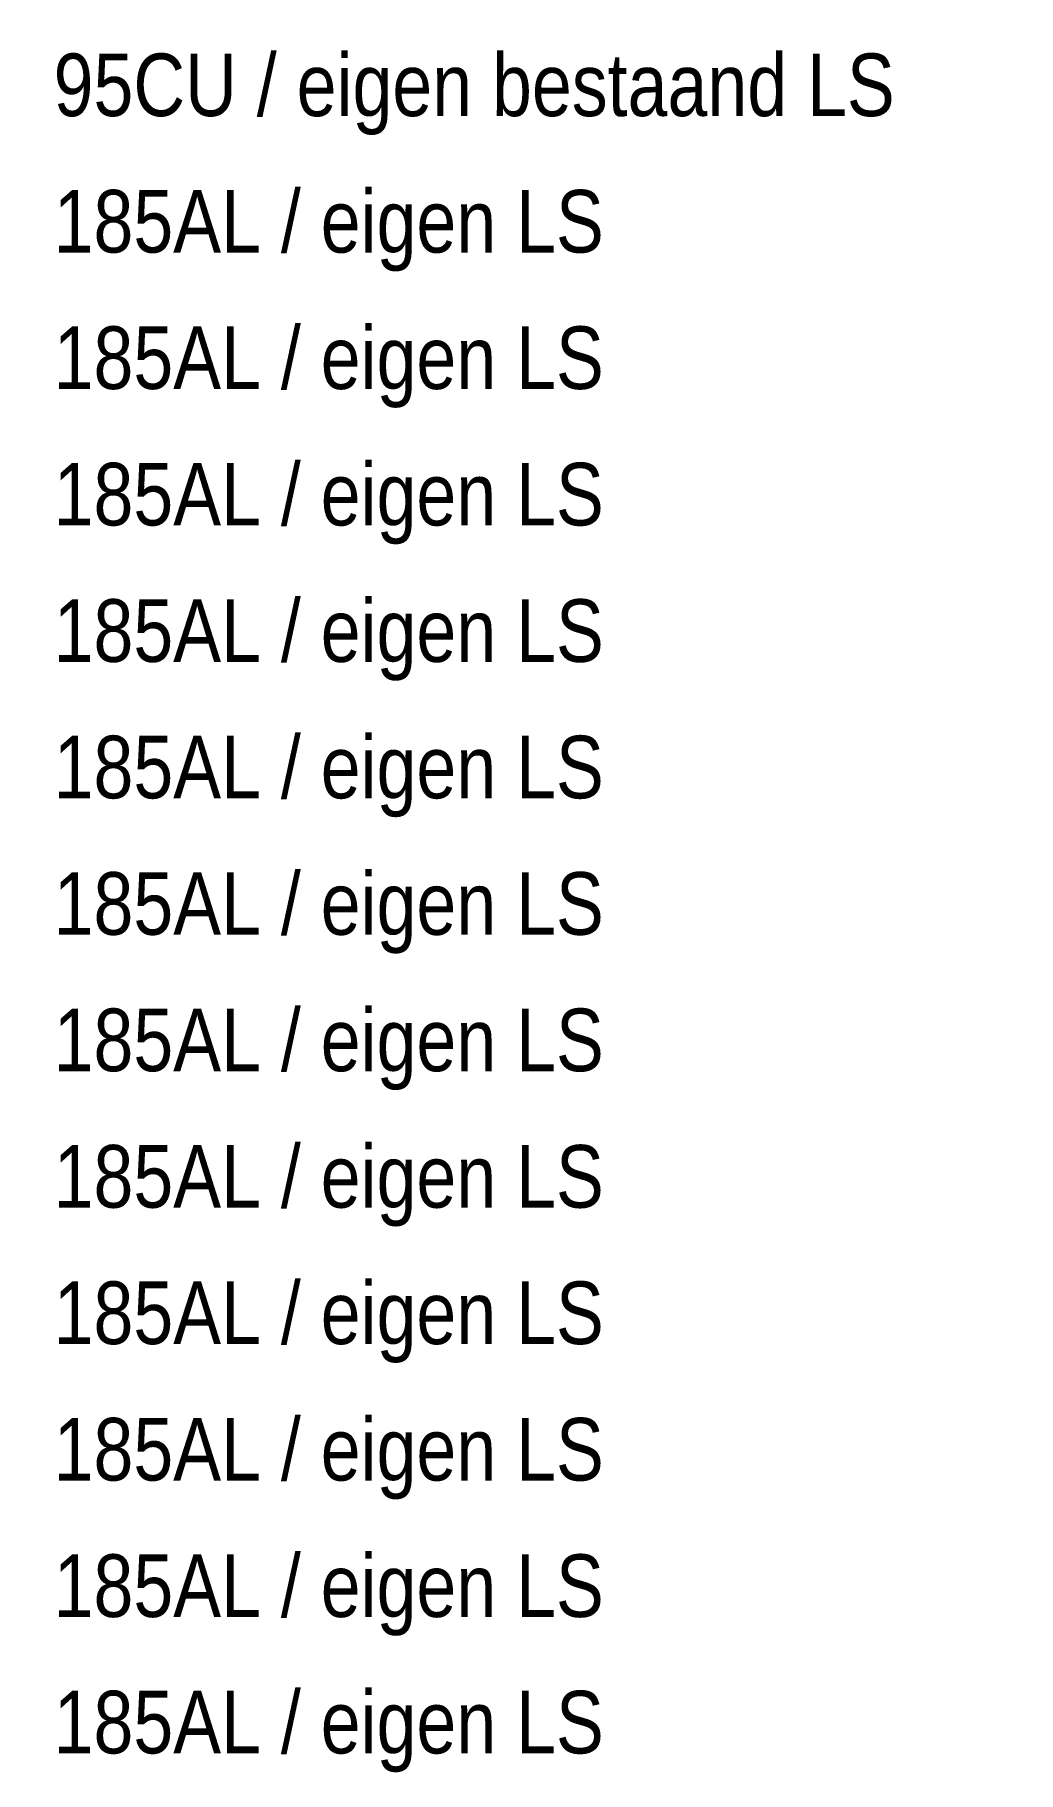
# Model space of a CAD drawing. Extents: x -2 to 35, y -6.8 to 5.7.
# Drawn here: x -2.04 to 5.03, y -6.76 to 5.74 of the extents above.
import ezdxf

# ---------------------------------------------------------------- set-up
doc = ezdxf.new("R2010")
doc.units = 0
doc.header["$MEASUREMENT"] = 0
doc.linetypes.add('DASHED', pattern=[0.75, 0.5, -0.25])
for name, color, linetype, lineweight in [('01 - Bestaande kabel', 125, 'Continuous', 0), ('Aansluiting LS K01', 120, 'DASHED', 0), ('Aansluiting LS K02', 52, 'DASHED', 0), ('Aansluiting LS K03', 5, 'DASHED', 0), ('Aansluiting LS K06', 30, 'DASHED', 0), ('Aansluiting LS K07', 252, 'DASHED', 0), ('Aansluiting LS K08', 244, 'DASHED', 0), ('Aansluiting LS K09', 104, 'DASHED', 0), ('Aansluiting LS K10', 1, 'DASHED', 0), ('Aansluiting LS K11', 190, 'DASHED', 0), ('Aansluiting LS K12', 201, 'DASHED', 0)]:
    doc.layers.add(name, color=color, linetype=linetype, lineweight=lineweight)
doc.layers.add('Aansluiting LS K04', color=7, linetype='DASHED', lineweight=0, true_color=0x00f000)
doc.layers.add('Aansluiting LS K05', color=7, linetype='DASHED', lineweight=0, true_color=0xeb00eb)
doc.styles.add('TECHBASE_ARIAL_NOVA_LIGHT', font='ArialNova-Light.ttf')

msp = doc.modelspace()

# ---------------------------------------------------------------- texts
at = {"layer": '01 - Bestaande kabel', "insert": (-1.906, 5.015), "char_height": 0.45, "width": 6.8, "attachment_point": 7, "style": 'TECHBASE_ARIAL_NOVA_LIGHT', "bg_fill": 3, "box_fill_scale": 1.3, "bg_fill_color": 7, "bg_fill_true_color": 16777215, "bg_fill_transparency": 0}
msp.add_mtext('{95CU / eigen bestaand LS}', dxfattribs=at)
at = {"layer": 'Aansluiting LS K01', "insert": (-1.906, 4.034), "char_height": 0.45, "width": 4.8, "attachment_point": 7, "style": 'TECHBASE_ARIAL_NOVA_LIGHT', "bg_fill": 3, "box_fill_scale": 1.3, "bg_fill_color": 7, "bg_fill_true_color": 16777215, "bg_fill_transparency": 0}
msp.add_mtext('{185AL / eigen LS}', dxfattribs=at)
at = {"layer": 'Aansluiting LS K02', "insert": (-1.906, 3.053), "char_height": 0.45, "width": 4.8, "attachment_point": 7, "style": 'TECHBASE_ARIAL_NOVA_LIGHT', "bg_fill": 3, "box_fill_scale": 1.3, "bg_fill_color": 7, "bg_fill_true_color": 16777215, "bg_fill_transparency": 0}
msp.add_mtext('{185AL / eigen LS}', dxfattribs=at)
at = {"layer": 'Aansluiting LS K03', "insert": (-1.906, 2.072), "char_height": 0.45, "width": 4.8, "attachment_point": 7, "style": 'TECHBASE_ARIAL_NOVA_LIGHT', "bg_fill": 3, "box_fill_scale": 1.3, "bg_fill_color": 7, "bg_fill_true_color": 16777215, "bg_fill_transparency": 0}
msp.add_mtext('{185AL / eigen LS}', dxfattribs=at)
at = {"layer": 'Aansluiting LS K04', "insert": (-1.906, 1.091), "char_height": 0.45, "width": 4.8, "attachment_point": 7, "style": 'TECHBASE_ARIAL_NOVA_LIGHT', "bg_fill": 3, "box_fill_scale": 1.3, "bg_fill_color": 7, "bg_fill_true_color": 16777215, "bg_fill_transparency": 0}
msp.add_mtext('{185AL / eigen LS}', dxfattribs=at)
at = {"layer": 'Aansluiting LS K05', "insert": (-1.906, 0.11), "char_height": 0.45, "width": 4.8, "attachment_point": 7, "style": 'TECHBASE_ARIAL_NOVA_LIGHT', "bg_fill": 3, "box_fill_scale": 1.3, "bg_fill_color": 7, "bg_fill_true_color": 16777215, "bg_fill_transparency": 0}
msp.add_mtext('{185AL / eigen LS}', dxfattribs=at)
at = {"layer": 'Aansluiting LS K06', "insert": (-1.906, -0.871), "char_height": 0.45, "width": 4.8, "attachment_point": 7, "style": 'TECHBASE_ARIAL_NOVA_LIGHT', "bg_fill": 3, "box_fill_scale": 1.3, "bg_fill_color": 7, "bg_fill_true_color": 16777215, "bg_fill_transparency": 0}
msp.add_mtext('{185AL / eigen LS}', dxfattribs=at)
at = {"layer": 'Aansluiting LS K07', "insert": (-1.906, -1.852), "char_height": 0.45, "width": 4.8, "attachment_point": 7, "style": 'TECHBASE_ARIAL_NOVA_LIGHT', "bg_fill": 3, "box_fill_scale": 1.3, "bg_fill_color": 7, "bg_fill_true_color": 16777215, "bg_fill_transparency": 0}
msp.add_mtext('{185AL / eigen LS}', dxfattribs=at)
at = {"layer": 'Aansluiting LS K08', "insert": (-1.906, -2.833), "char_height": 0.45, "width": 4.8, "attachment_point": 7, "style": 'TECHBASE_ARIAL_NOVA_LIGHT', "bg_fill": 3, "box_fill_scale": 1.3, "bg_fill_color": 7, "bg_fill_true_color": 16777215, "bg_fill_transparency": 0}
msp.add_mtext('{185AL / eigen LS}', dxfattribs=at)
at = {"layer": 'Aansluiting LS K09', "insert": (-1.906, -3.814), "char_height": 0.45, "width": 4.8, "attachment_point": 7, "style": 'TECHBASE_ARIAL_NOVA_LIGHT', "bg_fill": 3, "box_fill_scale": 1.3, "bg_fill_color": 7, "bg_fill_true_color": 16777215, "bg_fill_transparency": 0}
msp.add_mtext('{185AL / eigen LS}', dxfattribs=at)
at = {"layer": 'Aansluiting LS K10', "insert": (-1.906, -4.795), "char_height": 0.45, "width": 4.8, "attachment_point": 7, "style": 'TECHBASE_ARIAL_NOVA_LIGHT', "bg_fill": 3, "box_fill_scale": 1.3, "bg_fill_color": 7, "bg_fill_true_color": 16777215, "bg_fill_transparency": 0}
msp.add_mtext('{185AL / eigen LS}', dxfattribs=at)
at = {"layer": 'Aansluiting LS K11', "insert": (-1.906, -5.776), "char_height": 0.45, "width": 4.8, "attachment_point": 7, "style": 'TECHBASE_ARIAL_NOVA_LIGHT', "bg_fill": 3, "box_fill_scale": 1.3, "bg_fill_color": 7, "bg_fill_true_color": 16777215, "bg_fill_transparency": 0}
msp.add_mtext('{185AL / eigen LS}', dxfattribs=at)
at = {"layer": 'Aansluiting LS K12', "insert": (-1.906, -6.757), "char_height": 0.45, "width": 4.8, "attachment_point": 7, "style": 'TECHBASE_ARIAL_NOVA_LIGHT', "bg_fill": 3, "box_fill_scale": 1.3, "bg_fill_color": 7, "bg_fill_true_color": 16777215, "bg_fill_transparency": 0}
msp.add_mtext('{185AL / eigen LS}', dxfattribs=at)

doc.saveas('drawing.dxf')
